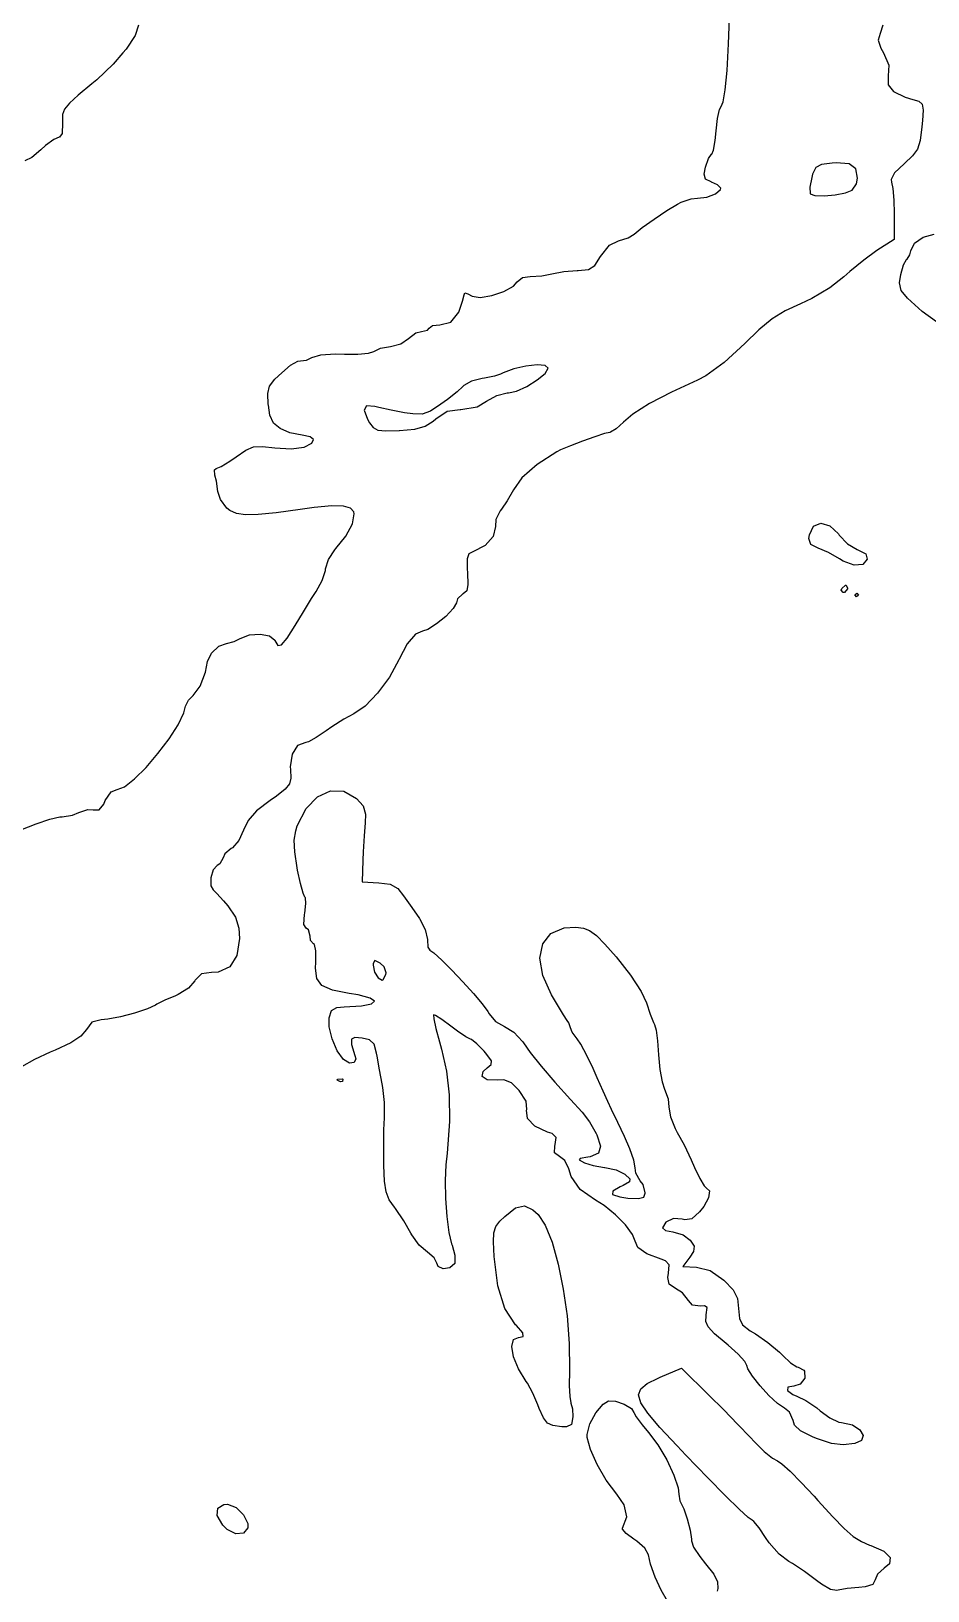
# Model space of a CAD drawing. Extents: x 1.01 to 6.21, y -5.65 to -1.16.
# Drawn here: x 1.09471 to 1.1184, y -5.11451 to -5.07331 of the extents above; entities that cross this region are included whole.
import ezdxf

# ---------------------------------------------------------------- set-up
doc = ezdxf.new("R2010")
doc.units = 0
doc.header["$MEASUREMENT"] = 0
doc.layers.add('BLACK', color=7, linetype='CONTINUOUS')

msp = doc.modelspace()

# ---------------------------------------------------------------- linework, layer by layer
at = {"layer": 'BLACK', "linetype": 'CONTINUOUS'}
for p, q in [((1.113134, -5.073644), (1.11317, -5.072743)), ((1.097453, -5.07343), (1.097222, -5.073785)), ((1.097543, -5.073152), (1.097453, -5.07343)), ((1.117142, -5.073378), (1.117086, -5.073554)), ((1.117209, -5.073157), (1.117142, -5.073378)), ((1.097133, -5.073887), (1.096877, -5.074184)), ((1.097222, -5.073785), (1.097133, -5.073887)), ((1.113093, -5.074348), (1.113134, -5.073644)), ((1.117086, -5.073554), (1.117153, -5.073761)), ((1.117153, -5.073761), (1.117226, -5.073885)), ((1.117226, -5.073885), (1.117366, -5.074213)), ((1.096877, -5.074184), (1.096444, -5.074595)), ((1.117366, -5.074213), (1.117352, -5.074488)), ((1.096311, -5.074707), (1.095951, -5.075007)), ((1.096444, -5.074595), (1.096311, -5.074707)), ((1.113047, -5.074858), (1.113093, -5.074348)), ((1.117352, -5.074488), (1.117348, -5.074727)), ((1.117348, -5.074727), (1.11749, -5.074909)), ((1.095951, -5.075007), (1.09572, -5.075218)), ((1.112996, -5.075176), (1.113047, -5.074858)), ((1.11749, -5.074909), (1.1178, -5.075055)), ((1.1178, -5.075055), (1.118006, -5.075116)), ((1.118006, -5.075116), (1.118165, -5.075165)), ((1.095539, -5.075517), (1.095533, -5.075679)), ((1.095592, -5.075376), (1.095539, -5.075517)), ((1.09572, -5.075218), (1.095592, -5.075376)), ((1.112839, -5.075621), (1.112892, -5.075385)), ((1.112892, -5.075385), (1.11294, -5.075303)), ((1.11294, -5.075303), (1.112996, -5.075176)), ((1.118165, -5.075165), (1.118248, -5.075241)), ((1.118248, -5.075241), (1.118273, -5.075395)), ((1.118273, -5.075395), (1.118254, -5.075676)), ((1.095538, -5.075743), (1.095531, -5.076019)), ((1.095533, -5.075679), (1.095538, -5.075743)), ((1.112783, -5.076204), (1.112805, -5.075945)), ((1.112805, -5.075945), (1.112839, -5.075621)), ((1.118238, -5.075836), (1.118194, -5.076197)), ((1.118254, -5.075676), (1.118238, -5.075836)), ((1.095091, -5.076334), (1.094962, -5.076448)), ((1.095307, -5.076174), (1.095091, -5.076334)), ((1.095446, -5.076114), (1.095307, -5.076174)), ((1.095454, -5.076114), (1.095446, -5.076114)), ((1.095531, -5.076019), (1.095454, -5.076114)), ((1.11274, -5.076452), (1.112783, -5.076204)), ((1.118194, -5.076197), (1.118125, -5.076431)), ((1.094727, -5.07665), (1.094541, -5.076736)), ((1.094962, -5.076448), (1.094727, -5.07665)), ((1.112523, -5.076908), (1.112602, -5.07668)), ((1.112602, -5.07668), (1.112684, -5.076561)), ((1.112684, -5.076561), (1.112689, -5.076559)), ((1.112689, -5.076559), (1.11274, -5.076452)), ((1.115869, -5.076797), (1.115586, -5.076835)), ((1.115981, -5.076789), (1.115869, -5.076797)), ((1.116318, -5.076819), (1.115981, -5.076789)), ((1.117998, -5.07661), (1.117779, -5.076807)), ((1.118125, -5.076431), (1.117998, -5.07661)), ((1.112488, -5.077091), (1.112523, -5.076908)), ((1.112525, -5.077226), (1.112488, -5.077091)), ((1.115331, -5.077179), (1.115284, -5.077432)), ((1.115356, -5.07709), (1.115331, -5.077179)), ((1.115438, -5.076917), (1.115356, -5.07709)), ((1.115586, -5.076835), (1.115438, -5.076917)), ((1.1165, -5.07695), (1.116318, -5.076819)), ((1.116545, -5.077195), (1.1165, -5.07695)), ((1.116513, -5.077346), (1.116545, -5.077195)), ((1.117516, -5.077058), (1.117429, -5.077234)), ((1.117771, -5.076814), (1.117516, -5.077058)), ((1.117779, -5.076807), (1.117771, -5.076814)), ((1.112671, -5.077295), (1.112525, -5.077226)), ((1.112562, -5.077695), (1.11279, -5.077606)), ((1.112687, -5.077303), (1.112671, -5.077295)), ((1.112846, -5.077373), (1.112687, -5.077303)), ((1.11279, -5.077606), (1.112919, -5.077492)), ((1.112926, -5.077463), (1.112846, -5.077373)), ((1.112919, -5.077492), (1.112926, -5.077463)), ((1.115284, -5.077432), (1.115287, -5.077601)), ((1.115287, -5.077601), (1.115291, -5.077612)), ((1.115291, -5.077612), (1.115413, -5.077657)), ((1.115953, -5.077639), (1.116225, -5.077587)), ((1.116225, -5.077587), (1.116403, -5.077516)), ((1.116403, -5.077516), (1.116513, -5.077346)), ((1.117429, -5.077234), (1.117441, -5.077297)), ((1.117441, -5.077297), (1.117478, -5.077469)), ((1.117478, -5.077469), (1.117504, -5.077773)), ((1.111501, -5.078053), (1.111785, -5.077878)), ((1.111785, -5.077878), (1.111879, -5.077827)), ((1.111879, -5.077827), (1.112143, -5.077741)), ((1.112143, -5.077741), (1.112317, -5.077724)), ((1.112317, -5.077724), (1.112562, -5.077695)), ((1.115413, -5.077657), (1.115658, -5.077664)), ((1.115658, -5.077664), (1.115953, -5.077639)), ((1.117504, -5.077773), (1.117513, -5.078132)), ((1.110854, -5.078502), (1.111167, -5.078278)), ((1.111167, -5.078278), (1.111501, -5.078053)), ((1.117513, -5.078132), (1.117511, -5.078818)), ((1.109989, -5.078963), (1.110224, -5.078851)), ((1.110224, -5.078851), (1.110479, -5.078769)), ((1.110479, -5.078769), (1.110636, -5.078676)), ((1.110636, -5.078676), (1.110854, -5.078502)), ((1.117511, -5.078818), (1.117054, -5.079109)), ((1.118046, -5.078909), (1.118276, -5.07875)), ((1.118276, -5.07875), (1.118565, -5.078675)), ((1.109601, -5.079505), (1.109752, -5.079269)), ((1.109752, -5.079269), (1.109989, -5.078963)), ((1.117054, -5.079109), (1.116704, -5.079359)), ((1.117851, -5.079333), (1.117927, -5.079222)), ((1.117927, -5.079222), (1.117947, -5.079115)), ((1.117947, -5.079115), (1.118046, -5.078909)), ((1.108468, -5.079722), (1.108779, -5.079663)), ((1.108779, -5.079663), (1.109131, -5.079634)), ((1.109131, -5.079634), (1.109163, -5.079634)), ((1.109163, -5.079634), (1.109433, -5.07961)), ((1.109433, -5.07961), (1.109601, -5.079505)), ((1.116335, -5.079662), (1.116178, -5.079805)), ((1.116704, -5.079359), (1.116335, -5.079662)), ((1.117685, -5.079737), (1.117756, -5.079489)), ((1.117756, -5.079489), (1.117834, -5.079344)), ((1.117834, -5.079344), (1.117851, -5.079333)), ((1.107193, -5.080191), (1.107448, -5.080048)), ((1.107448, -5.080048), (1.107552, -5.079931)), ((1.107552, -5.079931), (1.107693, -5.079823)), ((1.107693, -5.079823), (1.107893, -5.079796)), ((1.107893, -5.079796), (1.108198, -5.079777)), ((1.108198, -5.079777), (1.108468, -5.079722)), ((1.115811, -5.080093), (1.115336, -5.08037)), ((1.116178, -5.079805), (1.115811, -5.080093)), ((1.117652, -5.079957), (1.117685, -5.079737)), ((1.117694, -5.080163), (1.117652, -5.079957)), ((1.106006, -5.080739), (1.106109, -5.080449)), ((1.106109, -5.080449), (1.106151, -5.080277)), ((1.106151, -5.080277), (1.106165, -5.080227)), ((1.106165, -5.080227), (1.106244, -5.080249)), ((1.106244, -5.080249), (1.106361, -5.080312)), ((1.106361, -5.080312), (1.106573, -5.080347)), ((1.106573, -5.080347), (1.106876, -5.080298)), ((1.106876, -5.080298), (1.107193, -5.080191)), ((1.115336, -5.08037), (1.115031, -5.080512)), ((1.117862, -5.080366), (1.117694, -5.080163)), ((1.118246, -5.080718), (1.117862, -5.080366)), ((1.105794, -5.080996), (1.106006, -5.080739)), ((1.114285, -5.080912), (1.113937, -5.0812)), ((1.114629, -5.080698), (1.114285, -5.080912)), ((1.115031, -5.080512), (1.114629, -5.080698)), ((1.118626, -5.080988), (1.118246, -5.080718)), ((1.104678, -5.08143), (1.104871, -5.081283)), ((1.104871, -5.081283), (1.105023, -5.081248)), ((1.105023, -5.081248), (1.105184, -5.081213)), ((1.105184, -5.081213), (1.105222, -5.081158)), ((1.105222, -5.081158), (1.105313, -5.081091)), ((1.105313, -5.081091), (1.10551, -5.081073)), ((1.10551, -5.081073), (1.105794, -5.080996)), ((1.113937, -5.0812), (1.113564, -5.081561)), ((1.10376, -5.08177), (1.103938, -5.081689)), ((1.103938, -5.081689), (1.104201, -5.081643)), ((1.104201, -5.081643), (1.104203, -5.081643)), ((1.104203, -5.081643), (1.104479, -5.081571)), ((1.104479, -5.081571), (1.104678, -5.08143)), ((1.113564, -5.081561), (1.113015, -5.082068)), ((1.101327, -5.082334), (1.101564, -5.082139)), ((1.101564, -5.082139), (1.101753, -5.082028)), ((1.101753, -5.082028), (1.101824, -5.082018)), ((1.101824, -5.082018), (1.101981, -5.082005)), ((1.101981, -5.082005), (1.102126, -5.081936)), ((1.102126, -5.081936), (1.102359, -5.081863)), ((1.102359, -5.081863), (1.102738, -5.081836)), ((1.102738, -5.081836), (1.102983, -5.081842)), ((1.102983, -5.081842), (1.103339, -5.081844)), ((1.103339, -5.081844), (1.103621, -5.081817)), ((1.103621, -5.081817), (1.10376, -5.08177)), ((1.108076, -5.082127), (1.107781, -5.082159)), ((1.108291, -5.082144), (1.108076, -5.082127)), ((1.108371, -5.082217), (1.108291, -5.082144)), ((1.113015, -5.082068), (1.112531, -5.082417)), ((1.101007, -5.082689), (1.101146, -5.082507)), ((1.101146, -5.082507), (1.101327, -5.082334)), ((1.106343, -5.082559), (1.106136, -5.082674)), ((1.106626, -5.082486), (1.106343, -5.082559)), ((1.106684, -5.082477), (1.106626, -5.082486)), ((1.106949, -5.082427), (1.106684, -5.082477)), ((1.10711, -5.082375), (1.106949, -5.082427)), ((1.107176, -5.08234), (1.10711, -5.082375)), ((1.107463, -5.082232), (1.107176, -5.08234)), ((1.107781, -5.082159), (1.107463, -5.082232)), ((1.107806, -5.082697), (1.108079, -5.082527)), ((1.108079, -5.082527), (1.108288, -5.082353)), ((1.108288, -5.082353), (1.108371, -5.082217)), ((1.112312, -5.08253), (1.111624, -5.082847)), ((1.112531, -5.082417), (1.112312, -5.08253)), ((1.100962, -5.082884), (1.101007, -5.082689)), ((1.100974, -5.083173), (1.100962, -5.082884)), ((1.105961, -5.082842), (1.105708, -5.083043)), ((1.106116, -5.082695), (1.105961, -5.082842)), ((1.106136, -5.082674), (1.106116, -5.082695)), ((1.106741, -5.08309), (1.107016, -5.082938)), ((1.107016, -5.082938), (1.107286, -5.08287)), ((1.107286, -5.08287), (1.10732, -5.08287)), ((1.10732, -5.08287), (1.107532, -5.082824)), ((1.107532, -5.082824), (1.107806, -5.082697)), ((1.111624, -5.082847), (1.111047, -5.083152)), ((1.100977, -5.083193), (1.100974, -5.083173)), ((1.101014, -5.083456), (1.100977, -5.083193)), ((1.103572, -5.08321), (1.103506, -5.083326)), ((1.103506, -5.083326), (1.103591, -5.083563)), ((1.103787, -5.083224), (1.103572, -5.08321)), ((1.103897, -5.083253), (1.103787, -5.083224)), ((1.104216, -5.083323), (1.103897, -5.083253)), ((1.104573, -5.083391), (1.104216, -5.083323)), ((1.104793, -5.083425), (1.104573, -5.083391)), ((1.105257, -5.083348), (1.10504, -5.083427)), ((1.105536, -5.083167), (1.105257, -5.083348)), ((1.105396, -5.083556), (1.105702, -5.083354)), ((1.105708, -5.083043), (1.105536, -5.083167)), ((1.105702, -5.083354), (1.106041, -5.083304)), ((1.106041, -5.083304), (1.106064, -5.083305)), ((1.106064, -5.083305), (1.106496, -5.083233)), ((1.106496, -5.083233), (1.106741, -5.08309)), ((1.111047, -5.083152), (1.110609, -5.083429)), ((1.101108, -5.083666), (1.101014, -5.083456)), ((1.101287, -5.08381), (1.101108, -5.083666)), ((1.103591, -5.083563), (1.103646, -5.083659)), ((1.103646, -5.083659), (1.103742, -5.083784)), ((1.103742, -5.083784), (1.103868, -5.083849)), ((1.10504, -5.083427), (1.104793, -5.083425)), ((1.104842, -5.083822), (1.105114, -5.083747)), ((1.105114, -5.083747), (1.105332, -5.083611)), ((1.105332, -5.083611), (1.105396, -5.083556)), ((1.110354, -5.083643), (1.110161, -5.08382)), ((1.110609, -5.083429), (1.110354, -5.083643)), ((1.101547, -5.083921), (1.101287, -5.08381)), ((1.101865, -5.083986), (1.101547, -5.083921)), ((1.101872, -5.083986), (1.101865, -5.083986)), ((1.102081, -5.084026), (1.101872, -5.083986)), ((1.10192, -5.084298), (1.102122, -5.084192)), ((1.102164, -5.084098), (1.102081, -5.084026)), ((1.102122, -5.084192), (1.102164, -5.084098)), ((1.103868, -5.083849), (1.104079, -5.08387)), ((1.104079, -5.08387), (1.104432, -5.083859)), ((1.104432, -5.083859), (1.104444, -5.083858)), ((1.104444, -5.083858), (1.104842, -5.083822)), ((1.109279, -5.084142), (1.108957, -5.084265)), ((1.1096, -5.084027), (1.109279, -5.084142)), ((1.109859, -5.083943), (1.1096, -5.084027)), ((1.109994, -5.083911), (1.109859, -5.083943)), ((1.110013, -5.083909), (1.109994, -5.083911)), ((1.110161, -5.08382), (1.110013, -5.083909)), ((1.099959, -5.084674), (1.100126, -5.084555)), ((1.100126, -5.084555), (1.10038, -5.084378)), ((1.10038, -5.084378), (1.100584, -5.084293)), ((1.100584, -5.084293), (1.100823, -5.08428)), ((1.100823, -5.08428), (1.101143, -5.084315)), ((1.101143, -5.084315), (1.101581, -5.084342)), ((1.101581, -5.084342), (1.10192, -5.084298)), ((1.108597, -5.084422), (1.108075, -5.084756)), ((1.108697, -5.084374), (1.108597, -5.084422)), ((1.108957, -5.084265), (1.108697, -5.084374)), ((1.099553, -5.084897), (1.0996, -5.084869)), ((1.099562, -5.085042), (1.099553, -5.084897)), ((1.0996, -5.084869), (1.099732, -5.084816)), ((1.099732, -5.084816), (1.099959, -5.084674)), ((1.108075, -5.084756), (1.107673, -5.085115)), ((1.099604, -5.085199), (1.099562, -5.085042)), ((1.099644, -5.085471), (1.099604, -5.085199)), ((1.107448, -5.08543), (1.107289, -5.085715)), ((1.107673, -5.085115), (1.107448, -5.08543)), ((1.099712, -5.085686), (1.099644, -5.085471)), ((1.099881, -5.085917), (1.099712, -5.085686)), ((1.102653, -5.085854), (1.102189, -5.085898)), ((1.102963, -5.085858), (1.102653, -5.085854)), ((1.103147, -5.08591), (1.102963, -5.085858)), ((1.107289, -5.085715), (1.107132, -5.085943)), ((1.09996, -5.085978), (1.099881, -5.085917)), ((1.100131, -5.086053), (1.09996, -5.085978)), ((1.10037, -5.086087), (1.100131, -5.086053)), ((1.10071, -5.08608), (1.10037, -5.086087)), ((1.101181, -5.086034), (1.10071, -5.08608)), ((1.101817, -5.085949), (1.101181, -5.086034)), ((1.102189, -5.085898), (1.101817, -5.085949)), ((1.10323, -5.086012), (1.103147, -5.08591)), ((1.103195, -5.086323), (1.10324, -5.08606)), ((1.10324, -5.08606), (1.10323, -5.086012)), ((1.106983, -5.086214), (1.106973, -5.086399)), ((1.107096, -5.085984), (1.106983, -5.086214)), ((1.107132, -5.085943), (1.107096, -5.085984)), ((1.102761, -5.086981), (1.103026, -5.086648)), ((1.103026, -5.086648), (1.103195, -5.086323)), ((1.106917, -5.086665), (1.106704, -5.086902)), ((1.106973, -5.086399), (1.106917, -5.086665)), ((1.115257, -5.086711), (1.115269, -5.086613)), ((1.115269, -5.086613), (1.115379, -5.086387)), ((1.115379, -5.086387), (1.115576, -5.086308)), ((1.115576, -5.086308), (1.115811, -5.086377)), ((1.115811, -5.086377), (1.116038, -5.086591)), ((1.116038, -5.086591), (1.116059, -5.086622)), ((1.116059, -5.086622), (1.116276, -5.086855)), ((1.102563, -5.087269), (1.102734, -5.08701)), ((1.102734, -5.08701), (1.102761, -5.086981)), ((1.106381, -5.087062), (1.10627, -5.087123)), ((1.106704, -5.086902), (1.106381, -5.087062)), ((1.115304, -5.086872), (1.115257, -5.086711)), ((1.115501, -5.086967), (1.115304, -5.086872)), ((1.115779, -5.087085), (1.115501, -5.086967)), ((1.116068, -5.087252), (1.115779, -5.087085)), ((1.116276, -5.086855), (1.116528, -5.087006)), ((1.116528, -5.087006), (1.116552, -5.087013)), ((1.116552, -5.087013), (1.116765, -5.087119)), ((1.102486, -5.087514), (1.102563, -5.087269)), ((1.10627, -5.087123), (1.106224, -5.087254)), ((1.106224, -5.087254), (1.106227, -5.087512)), ((1.106227, -5.087512), (1.106235, -5.08762)), ((1.11616, -5.08731), (1.116068, -5.087252)), ((1.11645, -5.087421), (1.11616, -5.08731)), ((1.116678, -5.087403), (1.11645, -5.087421)), ((1.116799, -5.087256), (1.116678, -5.087403)), ((1.116765, -5.087119), (1.116799, -5.087256)), ((1.10224, -5.088111), (1.102394, -5.087827)), ((1.102394, -5.087827), (1.102481, -5.087558)), ((1.102481, -5.087558), (1.102486, -5.087514)), ((1.106235, -5.08762), (1.106249, -5.087931)), ((1.1019, -5.088648), (1.102114, -5.088302)), ((1.102114, -5.088302), (1.10224, -5.088111)), ((1.105972, -5.088307), (1.105944, -5.088409)), ((1.106116, -5.088174), (1.105972, -5.088307)), ((1.106123, -5.088172), (1.106116, -5.088174)), ((1.106216, -5.088098), (1.106123, -5.088172)), ((1.106249, -5.087931), (1.106216, -5.088098)), ((1.11611, -5.088076), (1.116127, -5.088038)), ((1.116166, -5.08814), (1.11611, -5.088076)), ((1.116127, -5.088038), (1.116222, -5.087947)), ((1.116195, -5.088138), (1.116166, -5.08814)), ((1.116277, -5.088046), (1.116195, -5.088138)), ((1.116222, -5.087947), (1.116238, -5.087944)), ((1.116238, -5.087944), (1.116277, -5.088023)), ((1.116277, -5.088023), (1.116277, -5.088046)), ((1.116469, -5.088206), (1.116521, -5.088159)), ((1.116516, -5.088259), (1.116469, -5.088206)), ((1.116569, -5.088211), (1.116516, -5.088259)), ((1.116521, -5.088159), (1.116569, -5.088211)), ((1.101686, -5.089009), (1.1019, -5.088648)), ((1.105861, -5.088566), (1.105667, -5.08877)), ((1.105944, -5.088409), (1.105861, -5.088566)), ((1.101476, -5.089348), (1.101686, -5.089009)), ((1.105046, -5.08916), (1.104859, -5.089244)), ((1.105188, -5.089117), (1.105046, -5.08916)), ((1.105422, -5.088971), (1.105188, -5.089117)), ((1.105667, -5.08877), (1.105422, -5.088971)), ((1.09947, -5.089743), (1.099665, -5.089558)), ((1.099665, -5.089558), (1.09987, -5.089486)), ((1.09987, -5.089486), (1.100075, -5.089436)), ((1.100075, -5.089436), (1.100231, -5.089355)), ((1.100231, -5.089355), (1.100473, -5.089259)), ((1.100473, -5.089259), (1.100758, -5.089238)), ((1.100758, -5.089238), (1.101007, -5.089285)), ((1.101007, -5.089285), (1.101146, -5.089398)), ((1.101146, -5.089398), (1.101149, -5.089406)), ((1.101149, -5.089406), (1.101223, -5.089537)), ((1.101223, -5.089537), (1.101326, -5.089522)), ((1.101326, -5.089522), (1.101476, -5.089348)), ((1.104647, -5.0895), (1.10443, -5.089903)), ((1.104859, -5.089244), (1.104647, -5.0895)), ((1.099317, -5.090247), (1.099371, -5.089964)), ((1.099371, -5.089964), (1.09947, -5.089743)), ((1.104422, -5.08992), (1.104172, -5.090376)), ((1.10443, -5.089903), (1.104422, -5.08992)), ((1.099176, -5.090614), (1.099317, -5.090247)), ((1.104172, -5.090376), (1.10386, -5.090802)), ((1.098991, -5.090857), (1.099176, -5.090614)), ((1.10386, -5.090802), (1.10353, -5.091143)), ((1.098746, -5.09132), (1.098789, -5.091147)), ((1.098789, -5.091147), (1.098869, -5.090982)), ((1.098869, -5.090982), (1.098991, -5.090857)), ((1.10353, -5.091143), (1.103237, -5.091343)), ((1.098591, -5.091639), (1.098746, -5.09132)), ((1.102971, -5.091486), (1.102648, -5.091692)), ((1.103237, -5.091343), (1.102971, -5.091486)), ((1.098059, -5.092396), (1.098351, -5.09201)), ((1.098351, -5.09201), (1.098591, -5.091639)), ((1.102241, -5.091971), (1.102038, -5.092082)), ((1.102502, -5.091795), (1.102241, -5.091971)), ((1.102648, -5.091692), (1.102502, -5.091795)), ((1.097744, -5.09276), (1.098059, -5.092396)), ((1.1016, -5.092407), (1.101554, -5.092744)), ((1.101745, -5.092179), (1.1016, -5.092407)), ((1.101967, -5.092102), (1.101745, -5.092179)), ((1.102038, -5.092082), (1.101967, -5.092102)), ((1.097439, -5.093064), (1.097744, -5.09276)), ((1.101554, -5.092744), (1.101559, -5.092819)), ((1.101559, -5.092819), (1.101571, -5.093041)), ((1.096978, -5.093343), (1.097173, -5.093271)), ((1.097173, -5.093271), (1.097439, -5.093064)), ((1.101537, -5.093198), (1.101421, -5.093339)), ((1.101571, -5.093041), (1.101537, -5.093198)), ((1.096629, -5.093728), (1.096668, -5.093639)), ((1.096668, -5.093639), (1.096821, -5.093405)), ((1.096821, -5.093405), (1.096978, -5.093343)), ((1.101022, -5.093634), (1.100665, -5.09391)), ((1.10119, -5.093517), (1.101022, -5.093634)), ((1.101421, -5.093339), (1.10119, -5.093517)), ((1.10197, -5.093846), (1.102272, -5.093534)), ((1.102272, -5.093534), (1.102615, -5.093378)), ((1.102615, -5.093378), (1.102972, -5.093392)), ((1.102972, -5.093392), (1.103301, -5.093578)), ((1.103301, -5.093578), (1.10348, -5.093776)), ((1.095203, -5.094132), (1.095465, -5.09407)), ((1.095465, -5.09407), (1.095529, -5.094065)), ((1.095529, -5.094065), (1.095804, -5.094023)), ((1.095804, -5.094023), (1.09597, -5.093949)), ((1.09597, -5.093949), (1.096203, -5.093871)), ((1.096203, -5.093871), (1.09635, -5.093883)), ((1.09635, -5.093883), (1.096508, -5.093881)), ((1.096508, -5.093881), (1.096629, -5.093728)), ((1.100665, -5.09391), (1.100445, -5.094159)), ((1.101739, -5.094302), (1.10197, -5.093846)), ((1.10348, -5.093776), (1.103542, -5.093999)), ((1.103542, -5.093999), (1.103534, -5.094225)), ((1.094438, -5.094412), (1.094842, -5.094252)), ((1.094842, -5.094252), (1.095203, -5.094132)), ((1.100321, -5.094421), (1.100192, -5.094693)), ((1.100445, -5.094159), (1.100321, -5.094421)), ((1.101657, -5.094684), (1.101697, -5.094433)), ((1.101697, -5.094433), (1.101739, -5.094302)), ((1.103534, -5.094225), (1.103508, -5.09457)), ((1.099992, -5.094905), (1.099827, -5.095041)), ((1.100031, -5.094881), (1.099992, -5.094905)), ((1.100192, -5.094693), (1.100031, -5.094881)), ((1.101671, -5.094989), (1.101657, -5.094684)), ((1.103508, -5.09457), (1.103484, -5.09499)), ((1.099693, -5.095308), (1.099622, -5.095348)), ((1.099783, -5.095149), (1.099693, -5.095308)), ((1.099827, -5.095041), (1.099783, -5.095149)), ((1.101738, -5.095417), (1.101671, -5.094989)), ((1.103475, -5.095211), (1.103454, -5.095785)), ((1.103484, -5.09499), (1.103475, -5.095211)), ((1.099457, -5.095676), (1.099453, -5.095886)), ((1.099518, -5.095465), (1.099457, -5.095676)), ((1.099622, -5.095348), (1.099518, -5.095465)), ((1.101749, -5.095477), (1.101738, -5.095417)), ((1.101823, -5.095825), (1.101749, -5.095477)), ((1.099453, -5.095886), (1.099513, -5.095997)), ((1.099513, -5.095997), (1.099615, -5.096091)), ((1.099615, -5.096091), (1.099792, -5.096288)), ((1.101892, -5.096079), (1.101823, -5.095825)), ((1.101941, -5.096187), (1.101892, -5.096079)), ((1.103454, -5.095785), (1.103892, -5.095808)), ((1.103892, -5.095808), (1.104197, -5.095848)), ((1.104197, -5.095848), (1.104394, -5.095959)), ((1.104394, -5.095959), (1.10455, -5.096153)), ((1.10455, -5.096153), (1.104762, -5.096458)), ((1.099792, -5.096288), (1.099901, -5.096416)), ((1.099901, -5.096416), (1.100109, -5.096714)), ((1.101936, -5.096612), (1.101967, -5.096358)), ((1.101954, -5.096203), (1.101941, -5.096187)), ((1.101967, -5.096358), (1.101954, -5.096203)), ((1.104762, -5.096458), (1.104972, -5.096755)), ((1.100109, -5.096714), (1.100198, -5.097004)), ((1.101911, -5.096914), (1.101929, -5.096647)), ((1.101975, -5.09701), (1.101911, -5.096914)), ((1.101929, -5.096647), (1.101936, -5.096612)), ((1.104972, -5.096755), (1.10498, -5.096766)), ((1.10498, -5.096766), (1.105121, -5.097038)), ((1.108788, -5.097002), (1.109102, -5.096983)), ((1.109102, -5.096983), (1.109298, -5.097005)), ((1.100211, -5.097282), (1.100143, -5.097733)), ((1.100198, -5.097004), (1.100211, -5.097282)), ((1.102039, -5.097051), (1.101975, -5.09701)), ((1.102078, -5.097215), (1.102039, -5.097051)), ((1.10209, -5.097332), (1.102078, -5.097215)), ((1.102168, -5.09742), (1.10209, -5.097332)), ((1.105121, -5.097038), (1.105177, -5.097303)), ((1.105177, -5.097303), (1.105177, -5.097317)), ((1.105177, -5.097317), (1.105191, -5.097512)), ((1.108226, -5.097424), (1.108441, -5.097151)), ((1.108441, -5.097151), (1.108788, -5.097002)), ((1.109298, -5.097005), (1.109464, -5.097068)), ((1.109464, -5.097068), (1.109641, -5.0972)), ((1.109641, -5.0972), (1.109868, -5.097431)), ((1.100143, -5.097733), (1.099954, -5.098032)), ((1.102196, -5.097442), (1.102168, -5.09742)), ((1.102232, -5.097603), (1.102196, -5.097442)), ((1.102228, -5.097869), (1.102232, -5.097603)), ((1.105191, -5.097512), (1.105238, -5.097584)), ((1.105238, -5.097584), (1.10535, -5.097658)), ((1.10535, -5.097658), (1.105557, -5.097848)), ((1.108151, -5.097799), (1.108226, -5.097424)), ((1.108225, -5.098254), (1.108151, -5.097799)), ((1.109868, -5.097431), (1.110161, -5.097764)), ((1.110161, -5.097764), (1.110546, -5.098247)), ((1.099207, -5.098215), (1.099045, -5.098379)), ((1.099472, -5.09818), (1.099207, -5.098215)), ((1.099651, -5.098172), (1.099472, -5.09818)), ((1.099954, -5.098032), (1.099651, -5.098172)), ((1.102217, -5.098063), (1.102226, -5.097903)), ((1.102253, -5.098341), (1.102217, -5.098063)), ((1.102226, -5.097903), (1.102228, -5.097869)), ((1.103743, -5.097937), (1.10374, -5.097982)), ((1.10374, -5.097982), (1.103777, -5.098167)), ((1.103791, -5.097857), (1.103743, -5.097937)), ((1.103777, -5.098167), (1.103874, -5.098322)), ((1.103931, -5.097929), (1.103791, -5.097857)), ((1.104036, -5.098032), (1.103931, -5.097929)), ((1.104088, -5.098186), (1.104036, -5.098032)), ((1.104076, -5.098231), (1.104088, -5.098186)), ((1.105557, -5.097848), (1.105823, -5.098115)), ((1.105823, -5.098115), (1.106113, -5.098423)), ((1.098862, -5.098589), (1.098593, -5.098759)), ((1.099033, -5.0984), (1.098862, -5.098589)), ((1.099045, -5.098379), (1.099033, -5.0984)), ((1.102392, -5.098523), (1.102253, -5.098341)), ((1.102666, -5.098642), (1.102392, -5.098523)), ((1.103874, -5.098322), (1.103981, -5.098377)), ((1.103981, -5.098377), (1.104008, -5.098363)), ((1.104008, -5.098363), (1.104076, -5.098231)), ((1.106113, -5.098423), (1.106392, -5.098733)), ((1.108455, -5.098766), (1.108225, -5.098254)), ((1.110546, -5.098247), (1.110826, -5.09868)), ((1.097995, -5.099039), (1.097778, -5.09914)), ((1.098029, -5.099018), (1.097995, -5.099039)), ((1.098241, -5.098911), (1.098029, -5.099018)), ((1.098521, -5.098791), (1.098241, -5.098911)), ((1.098593, -5.098759), (1.098521, -5.098791)), ((1.103108, -5.098729), (1.102666, -5.098642)), ((1.103352, -5.098771), (1.103108, -5.098729)), ((1.103664, -5.098854), (1.103352, -5.098771)), ((1.103436, -5.09906), (1.103703, -5.099006)), ((1.10378, -5.098935), (1.103664, -5.098854)), ((1.103703, -5.099006), (1.10378, -5.098935)), ((1.106392, -5.098733), (1.106625, -5.099008)), ((1.106625, -5.099008), (1.106776, -5.09921)), ((1.108613, -5.099034), (1.108455, -5.098766)), ((1.108773, -5.099295), (1.108613, -5.099034)), ((1.110826, -5.09868), (1.110963, -5.098983)), ((1.110963, -5.098983), (1.111064, -5.099277)), ((1.096554, -5.099426), (1.096313, -5.099494)), ((1.096731, -5.099413), (1.096554, -5.099426)), ((1.097066, -5.099349), (1.096731, -5.099413)), ((1.097442, -5.099251), (1.097066, -5.099349)), ((1.097778, -5.09914), (1.097442, -5.099251)), ((1.102583, -5.099374), (1.102645, -5.099184)), ((1.102584, -5.099611), (1.102583, -5.099374)), ((1.102645, -5.099184), (1.102788, -5.099104)), ((1.102788, -5.099104), (1.102981, -5.099088)), ((1.102981, -5.099088), (1.103436, -5.09906)), ((1.105389, -5.09931), (1.105338, -5.099297)), ((1.105338, -5.099297), (1.105347, -5.099404)), ((1.105347, -5.099404), (1.105403, -5.099657)), ((1.10556, -5.099416), (1.105389, -5.09931)), ((1.1058, -5.099596), (1.10556, -5.099416)), ((1.106776, -5.09921), (1.106809, -5.099268)), ((1.106809, -5.099268), (1.106978, -5.099473)), ((1.10887, -5.099445), (1.108773, -5.099295)), ((1.108911, -5.099507), (1.10887, -5.099445)), ((1.111064, -5.099277), (1.111152, -5.099495)), ((1.096024, -5.099859), (1.095759, -5.100035)), ((1.096167, -5.099684), (1.096024, -5.099859)), ((1.096313, -5.099494), (1.096167, -5.099684)), ((1.102661, -5.099934), (1.102584, -5.099611)), ((1.105403, -5.099657), (1.105496, -5.100011)), ((1.105971, -5.099729), (1.1058, -5.099596)), ((1.106191, -5.09988), (1.105971, -5.099729)), ((1.106978, -5.099473), (1.10721, -5.099604)), ((1.10721, -5.099604), (1.107464, -5.099756)), ((1.107464, -5.099756), (1.107693, -5.100005)), ((1.10896, -5.099643), (1.108911, -5.099507)), ((1.109005, -5.09975), (1.10896, -5.099643)), ((1.109134, -5.099932), (1.109005, -5.09975)), ((1.111152, -5.099495), (1.11118, -5.099549)), ((1.11118, -5.099549), (1.111221, -5.099698)), ((1.111221, -5.099698), (1.111259, -5.099985)), ((1.095339, -5.100233), (1.095211, -5.100286)), ((1.095759, -5.100035), (1.095339, -5.100233)), ((1.102795, -5.100243), (1.102661, -5.099934)), ((1.102958, -5.100477), (1.102795, -5.100243)), ((1.103262, -5.099891), (1.103173, -5.099936)), ((1.103173, -5.099936), (1.103176, -5.100084)), ((1.103176, -5.100084), (1.103257, -5.100374)), ((1.103453, -5.099909), (1.103262, -5.099891)), ((1.103646, -5.099953), (1.103453, -5.099909)), ((1.103775, -5.100067), (1.103646, -5.099953)), ((1.103836, -5.100312), (1.103775, -5.100067)), ((1.105496, -5.100011), (1.105549, -5.100201)), ((1.105549, -5.100201), (1.105684, -5.100786)), ((1.106313, -5.099941), (1.106191, -5.09988)), ((1.106341, -5.09995), (1.106313, -5.099941)), ((1.106485, -5.100062), (1.106341, -5.09995)), ((1.106675, -5.10026), (1.106485, -5.100062)), ((1.10675, -5.100348), (1.106675, -5.10026)), ((1.107693, -5.100005), (1.107713, -5.100037)), ((1.107713, -5.100037), (1.107894, -5.100291)), ((1.10923, -5.100072), (1.109134, -5.099932)), ((1.109392, -5.100368), (1.10923, -5.100072)), ((1.111259, -5.099985), (1.111285, -5.100349)), ((1.094793, -5.100476), (1.094451, -5.100669)), ((1.095211, -5.100286), (1.094793, -5.100476)), ((1.103123, -5.100575), (1.102958, -5.100477)), ((1.103239, -5.100558), (1.103123, -5.100575)), ((1.103284, -5.100458), (1.103239, -5.100558)), ((1.103257, -5.100374), (1.103284, -5.100458)), ((1.103849, -5.100391), (1.103836, -5.100312)), ((1.103911, -5.10075), (1.103849, -5.100391)), ((1.106868, -5.100512), (1.10675, -5.100348)), ((1.106755, -5.1007), (1.106866, -5.10061)), ((1.106866, -5.10061), (1.106868, -5.100512)), ((1.107894, -5.100291), (1.108182, -5.100651)), ((1.108182, -5.100651), (1.108546, -5.101079)), ((1.109553, -5.100711), (1.109392, -5.100368)), ((1.111285, -5.100349), (1.111285, -5.100356)), ((1.111285, -5.100356), (1.11132, -5.100739)), ((1.102797, -5.101022), (1.102814, -5.100992)), ((1.102877, -5.101062), (1.102797, -5.101022)), ((1.102814, -5.100992), (1.102933, -5.100987)), ((1.102931, -5.101058), (1.102877, -5.101062)), ((1.102947, -5.100999), (1.102931, -5.101058)), ((1.102933, -5.100987), (1.102947, -5.100999)), ((1.103983, -5.10112), (1.103911, -5.10075)), ((1.105684, -5.100786), (1.105753, -5.101408)), ((1.106624, -5.100929), (1.106649, -5.100793)), ((1.106755, -5.101017), (1.106624, -5.100929)), ((1.106649, -5.100793), (1.106755, -5.1007)), ((1.107018, -5.101026), (1.106755, -5.101017)), ((1.107199, -5.101017), (1.107018, -5.101026)), ((1.107396, -5.101089), (1.107199, -5.101017)), ((1.107606, -5.101294), (1.107396, -5.101089)), ((1.108546, -5.101079), (1.108955, -5.101537)), ((1.109661, -5.100961), (1.109553, -5.100711)), ((1.109819, -5.101317), (1.109661, -5.100961)), ((1.11132, -5.100739), (1.111377, -5.101065)), ((1.111377, -5.101065), (1.111443, -5.101258)), ((1.104, -5.101214), (1.103983, -5.10112)), ((1.104043, -5.101614), (1.104, -5.101214)), ((1.105753, -5.101408), (1.105758, -5.102113)), ((1.107791, -5.101574), (1.107606, -5.101294)), ((1.109941, -5.101583), (1.109819, -5.101317)), ((1.111443, -5.101258), (1.111535, -5.101517)), ((1.111535, -5.101517), (1.111554, -5.101735)), ((1.104043, -5.101975), (1.104043, -5.101614)), ((1.107804, -5.101795), (1.107791, -5.101574)), ((1.107798, -5.101813), (1.107804, -5.101795)), ((1.107824, -5.102036), (1.107798, -5.101813)), ((1.108955, -5.101537), (1.109263, -5.10187)), ((1.109263, -5.10187), (1.109456, -5.102122)), ((1.110042, -5.101794), (1.109941, -5.101583)), ((1.110206, -5.102137), (1.110042, -5.101794)), ((1.111554, -5.101735), (1.111597, -5.10199)), ((1.104022, -5.102759), (1.104027, -5.102334)), ((1.104027, -5.102334), (1.10404, -5.102014)), ((1.10404, -5.102014), (1.104043, -5.101975)), ((1.105758, -5.102113), (1.1057, -5.102947)), ((1.108018, -5.10224), (1.107824, -5.102036)), ((1.10835, -5.102392), (1.108018, -5.10224)), ((1.109456, -5.102122), (1.109637, -5.10243)), ((1.110382, -5.102507), (1.110206, -5.102137)), ((1.111597, -5.10199), (1.111721, -5.102299)), ((1.111721, -5.102299), (1.111778, -5.102401)), ((1.108476, -5.102435), (1.10835, -5.102392)), ((1.108581, -5.102537), (1.108476, -5.102435)), ((1.108543, -5.102764), (1.108554, -5.102724)), ((1.108554, -5.102724), (1.108581, -5.102537)), ((1.109637, -5.10243), (1.109656, -5.102469)), ((1.109656, -5.102469), (1.109755, -5.102768)), ((1.110524, -5.102834), (1.110382, -5.102507)), ((1.111778, -5.102401), (1.111957, -5.102729)), ((1.111957, -5.102729), (1.112148, -5.103126)), ((1.104026, -5.103208), (1.104022, -5.102759)), ((1.1057, -5.102947), (1.105667, -5.103261)), ((1.108537, -5.102945), (1.108543, -5.102764)), ((1.10867, -5.103036), (1.108537, -5.102945)), ((1.10881, -5.103145), (1.10867, -5.103036)), ((1.108914, -5.103366), (1.10881, -5.103145)), ((1.109216, -5.10309), (1.109191, -5.103129)), ((1.109191, -5.103129), (1.109324, -5.103203)), ((1.10942, -5.103057), (1.109216, -5.10309)), ((1.109482, -5.103047), (1.10942, -5.103057)), ((1.1097, -5.102952), (1.109482, -5.103047)), ((1.109755, -5.102768), (1.1097, -5.102952)), ((1.11063, -5.103139), (1.110524, -5.102834)), ((1.110667, -5.103336), (1.11063, -5.103139)), ((1.112148, -5.103126), (1.112237, -5.10333)), ((1.104027, -5.103275), (1.104026, -5.103208)), ((1.104046, -5.103689), (1.104027, -5.103275)), ((1.105667, -5.103261), (1.105645, -5.103669)), ((1.108976, -5.103571), (1.108914, -5.103366)), ((1.10921, -5.10391), (1.108976, -5.103571)), ((1.109324, -5.103203), (1.10956, -5.103278)), ((1.10956, -5.103278), (1.109859, -5.103327)), ((1.109859, -5.103327), (1.109868, -5.103328)), ((1.109868, -5.103328), (1.110164, -5.103391)), ((1.110164, -5.103391), (1.110396, -5.103507)), ((1.110396, -5.103507), (1.110402, -5.103512)), ((1.110402, -5.103512), (1.110526, -5.103631)), ((1.110686, -5.103476), (1.110667, -5.103336)), ((1.110801, -5.103681), (1.110686, -5.103476)), ((1.112237, -5.10333), (1.112371, -5.10362)), ((1.104089, -5.10397), (1.104046, -5.103689)), ((1.10417, -5.104179), (1.104089, -5.10397)), ((1.105645, -5.103669), (1.105654, -5.104146)), ((1.109618, -5.10419), (1.10921, -5.10391)), ((1.110073, -5.103958), (1.11007, -5.104044)), ((1.110267, -5.103843), (1.110073, -5.103958)), ((1.110348, -5.103805), (1.110267, -5.103843)), ((1.110515, -5.103712), (1.110348, -5.103805)), ((1.110526, -5.103631), (1.110515, -5.103712)), ((1.110874, -5.103776), (1.110801, -5.103681)), ((1.110935, -5.103997), (1.110874, -5.103776)), ((1.112371, -5.10362), (1.112489, -5.103817)), ((1.112489, -5.103817), (1.112551, -5.103873)), ((1.112551, -5.103873), (1.112632, -5.103949)), ((1.112632, -5.103949), (1.112604, -5.10413)), ((1.104304, -5.104374), (1.10417, -5.104179)), ((1.104331, -5.104409), (1.104304, -5.104374)), ((1.105654, -5.104146), (1.105688, -5.104627)), ((1.107225, -5.10462), (1.107509, -5.104397)), ((1.107509, -5.104397), (1.107739, -5.104341)), ((1.107739, -5.104341), (1.107967, -5.104449)), ((1.109849, -5.104335), (1.109618, -5.10419)), ((1.110145, -5.104578), (1.109849, -5.104335)), ((1.11007, -5.104044), (1.11026, -5.104107)), ((1.11026, -5.104107), (1.110477, -5.104136)), ((1.110477, -5.104136), (1.110758, -5.104152)), ((1.110758, -5.104152), (1.110894, -5.104114)), ((1.110894, -5.104114), (1.110934, -5.104006)), ((1.110934, -5.104006), (1.110935, -5.103997)), ((1.112479, -5.104362), (1.11237, -5.1045)), ((1.112604, -5.10413), (1.112479, -5.104362)), ((1.104555, -5.104737), (1.104331, -5.104409)), ((1.104741, -5.105065), (1.104555, -5.104737)), ((1.105688, -5.104627), (1.105743, -5.10505)), ((1.106983, -5.104888), (1.107095, -5.104746)), ((1.107095, -5.104746), (1.107225, -5.10462)), ((1.107967, -5.104449), (1.108101, -5.104569)), ((1.108101, -5.104569), (1.108293, -5.104855)), ((1.11041, -5.104848), (1.110145, -5.104578)), ((1.111477, -5.104771), (1.111387, -5.104925)), ((1.11168, -5.104679), (1.111477, -5.104771)), ((1.111908, -5.104692), (1.11168, -5.104679)), ((1.111976, -5.104712), (1.111908, -5.104692)), ((1.11216, -5.104682), (1.111976, -5.104712)), ((1.11237, -5.1045), (1.11216, -5.104682)), ((1.104765, -5.105112), (1.104741, -5.105065)), ((1.10496, -5.105383), (1.104765, -5.105112)), ((1.105743, -5.10505), (1.105814, -5.105348)), ((1.106921, -5.105296), (1.106931, -5.105051)), ((1.106931, -5.105051), (1.106983, -5.104888)), ((1.108293, -5.104855), (1.108473, -5.105304)), ((1.110599, -5.105097), (1.11041, -5.104848)), ((1.110667, -5.105279), (1.110599, -5.105097)), ((1.111387, -5.104925), (1.11147, -5.104993)), ((1.11147, -5.104993), (1.111666, -5.105028)), ((1.111666, -5.105028), (1.111939, -5.10511)), ((1.111939, -5.10511), (1.112119, -5.105249)), ((1.105177, -5.105569), (1.10496, -5.105383)), ((1.105356, -5.105711), (1.105177, -5.105569)), ((1.105814, -5.105348), (1.105828, -5.105385)), ((1.105828, -5.105385), (1.105906, -5.105646)), ((1.106939, -5.105681), (1.106921, -5.105296)), ((1.108473, -5.105304), (1.108634, -5.105879)), ((1.110735, -5.10544), (1.110667, -5.105279)), ((1.110973, -5.105611), (1.110735, -5.10544)), ((1.111351, -5.105752), (1.110973, -5.105611)), ((1.11221, -5.105545), (1.112108, -5.105699)), ((1.112119, -5.105249), (1.112226, -5.10541)), ((1.112226, -5.10541), (1.11221, -5.105545)), ((1.10543, -5.105858), (1.105356, -5.105711)), ((1.105459, -5.105946), (1.10543, -5.105858)), ((1.105598, -5.106008), (1.105459, -5.105946)), ((1.105773, -5.105981), (1.105598, -5.106008)), ((1.105899, -5.105864), (1.105773, -5.105981)), ((1.105904, -5.105851), (1.105899, -5.105864)), ((1.105906, -5.105646), (1.105904, -5.105851)), ((1.107034, -5.106452), (1.106939, -5.105681)), ((1.106939, -5.105681), (1.106939, -5.105681)), ((1.108634, -5.105879), (1.108767, -5.10654)), ((1.111469, -5.105792), (1.111351, -5.105752)), ((1.111564, -5.1059), (1.111469, -5.105792)), ((1.111547, -5.106119), (1.111564, -5.1059)), ((1.112108, -5.105699), (1.11193, -5.105943)), ((1.11193, -5.105943), (1.112287, -5.105962)), ((1.112287, -5.105962), (1.112645, -5.106053)), ((1.107224, -5.107054), (1.107034, -5.106452)), ((1.111528, -5.106235), (1.111547, -5.106119)), ((1.111563, -5.106412), (1.111528, -5.106235)), ((1.111736, -5.106527), (1.111563, -5.106412)), ((1.112645, -5.106053), (1.113009, -5.106305)), ((1.113009, -5.106305), (1.113017, -5.106313)), ((1.113017, -5.106313), (1.113256, -5.106559)), ((1.108767, -5.10654), (1.108866, -5.107251)), ((1.111918, -5.106644), (1.111736, -5.106527)), ((1.11208, -5.106838), (1.111918, -5.106644)), ((1.112179, -5.106966), (1.11208, -5.106838)), ((1.113256, -5.106559), (1.113368, -5.106788)), ((1.113368, -5.106788), (1.113398, -5.107058)), ((1.107509, -5.107483), (1.107224, -5.107054)), ((1.108866, -5.107251), (1.108923, -5.107975)), ((1.112393, -5.106994), (1.112179, -5.106966)), ((1.1125, -5.106979), (1.112393, -5.106994)), ((1.112573, -5.10703), (1.1125, -5.106979)), ((1.112531, -5.107396), (1.112539, -5.107247)), ((1.112539, -5.107247), (1.112545, -5.10722)), ((1.112545, -5.10722), (1.112573, -5.10703)), ((1.113398, -5.107058), (1.11342, -5.107316)), ((1.107528, -5.107503), (1.107509, -5.107483)), ((1.107695, -5.1077), (1.107528, -5.107503)), ((1.107711, -5.107797), (1.107695, -5.1077)), ((1.112597, -5.10754), (1.112531, -5.107396)), ((1.112766, -5.107719), (1.112597, -5.10754)), ((1.11342, -5.107316), (1.113506, -5.107487)), ((1.113506, -5.107487), (1.113702, -5.107641)), ((1.113702, -5.107641), (1.113844, -5.107727)), ((1.107408, -5.108054), (1.107455, -5.107871)), ((1.107452, -5.108328), (1.107408, -5.108054)), ((1.107455, -5.107871), (1.10758, -5.107818)), ((1.10758, -5.107818), (1.107711, -5.107797)), ((1.108923, -5.107975), (1.10893, -5.108674)), ((1.113067, -5.107977), (1.112766, -5.107719)), ((1.113124, -5.108024), (1.113067, -5.107977)), ((1.113388, -5.108263), (1.113124, -5.108024)), ((1.113844, -5.107727), (1.114174, -5.107951)), ((1.114174, -5.107951), (1.114483, -5.108206)), ((1.107582, -5.108651), (1.107452, -5.108328)), ((1.113565, -5.108454), (1.113388, -5.108263)), ((1.113621, -5.108559), (1.113565, -5.108454)), ((1.114483, -5.108206), (1.11457, -5.108292)), ((1.11457, -5.108292), (1.114775, -5.108485)), ((1.114775, -5.108485), (1.114939, -5.108596)), ((1.10779, -5.108982), (1.107582, -5.108651)), ((1.108929, -5.10871), (1.108924, -5.109086)), ((1.10893, -5.108674), (1.108929, -5.10871)), ((1.110988, -5.109034), (1.111272, -5.108895)), ((1.111272, -5.108895), (1.11133, -5.10887)), ((1.11133, -5.10887), (1.111892, -5.10863)), ((1.111892, -5.10863), (1.112623, -5.109352)), ((1.113641, -5.108644), (1.113621, -5.108559)), ((1.113766, -5.108842), (1.113641, -5.108644)), ((1.113967, -5.109093), (1.113766, -5.108842)), ((1.114939, -5.108596), (1.114973, -5.108606)), ((1.114973, -5.108606), (1.115122, -5.108682)), ((1.115147, -5.108892), (1.115024, -5.109051)), ((1.115122, -5.108682), (1.115139, -5.108706)), ((1.115139, -5.108706), (1.115147, -5.108892)), ((1.107821, -5.109027), (1.10779, -5.108982)), ((1.107964, -5.109288), (1.107821, -5.109027)), ((1.108094, -5.109598), (1.107964, -5.109288)), ((1.108924, -5.109086), (1.108937, -5.109382)), ((1.110753, -5.109334), (1.110813, -5.109172)), ((1.110814, -5.109543), (1.110753, -5.109334)), ((1.110813, -5.109172), (1.110988, -5.109034)), ((1.114202, -5.109349), (1.113967, -5.109093)), ((1.114696, -5.109132), (1.114689, -5.109223)), ((1.114689, -5.109223), (1.114828, -5.109328)), ((1.114862, -5.109101), (1.114696, -5.109132)), ((1.114828, -5.109328), (1.114934, -5.109368)), ((1.115024, -5.109051), (1.114862, -5.109101)), ((1.108131, -5.109696), (1.108094, -5.109598)), ((1.108249, -5.109946), (1.108131, -5.109696)), ((1.108937, -5.109382), (1.108963, -5.109544)), ((1.108963, -5.109544), (1.10897, -5.109555)), ((1.10897, -5.109555), (1.109015, -5.109701)), ((1.109015, -5.109701), (1.109023, -5.109913)), ((1.109624, -5.109808), (1.109817, -5.109578)), ((1.109817, -5.109578), (1.109959, -5.109491)), ((1.109959, -5.109491), (1.110151, -5.109501)), ((1.110151, -5.109501), (1.11038, -5.109582)), ((1.11038, -5.109582), (1.110567, -5.109698)), ((1.110567, -5.109698), (1.110631, -5.1098)), ((1.111, -5.109822), (1.110814, -5.109543)), ((1.112623, -5.109352), (1.112998, -5.109726)), ((1.112998, -5.109726), (1.113379, -5.110115)), ((1.11443, -5.109564), (1.114202, -5.109349)), ((1.114609, -5.10969), (1.11443, -5.109564)), ((1.114742, -5.109795), (1.114609, -5.10969)), ((1.114934, -5.109368), (1.115179, -5.109485)), ((1.115179, -5.109485), (1.115465, -5.109679)), ((1.115465, -5.109679), (1.115554, -5.109753)), ((1.115554, -5.109753), (1.115813, -5.109941)), ((1.108349, -5.110085), (1.108249, -5.109946)), ((1.108489, -5.110141), (1.108349, -5.110085)), ((1.108733, -5.11018), (1.108489, -5.110141)), ((1.108983, -5.110116), (1.10885, -5.110181)), ((1.109023, -5.109913), (1.108983, -5.110116)), ((1.109399, -5.110382), (1.109469, -5.110101)), ((1.109469, -5.110101), (1.109624, -5.109808)), ((1.110631, -5.1098), (1.11069, -5.109916)), ((1.11069, -5.109916), (1.110848, -5.110128)), ((1.110848, -5.110128), (1.111019, -5.110329)), ((1.111319, -5.110193), (1.111, -5.109822)), ((1.113379, -5.110115), (1.113706, -5.110455)), ((1.114843, -5.110014), (1.114742, -5.109795)), ((1.114879, -5.110134), (1.114843, -5.110014)), ((1.115037, -5.110287), (1.114879, -5.110134)), ((1.115813, -5.109941), (1.116051, -5.110054)), ((1.116051, -5.110054), (1.11612, -5.110068)), ((1.11612, -5.110068), (1.116405, -5.110129)), ((1.116405, -5.110129), (1.116603, -5.110255)), ((1.10885, -5.110181), (1.108733, -5.11018)), ((1.109401, -5.110458), (1.109399, -5.110382)), ((1.109485, -5.110777), (1.109401, -5.110458)), ((1.111019, -5.110329), (1.111269, -5.110659)), ((1.111775, -5.110681), (1.111319, -5.110193)), ((1.113706, -5.110455), (1.113816, -5.110573)), ((1.113816, -5.110573), (1.114071, -5.110827)), ((1.115354, -5.110443), (1.115037, -5.110287)), ((1.11546, -5.110486), (1.115354, -5.110443)), ((1.115851, -5.110618), (1.11546, -5.110486)), ((1.116644, -5.110544), (1.116471, -5.110624)), ((1.116603, -5.110255), (1.116691, -5.110406)), ((1.116691, -5.110406), (1.116644, -5.110544)), ((1.109663, -5.111173), (1.109485, -5.110777)), ((1.111269, -5.110659), (1.111502, -5.111054)), ((1.112006, -5.110924), (1.111775, -5.110681)), ((1.112584, -5.111525), (1.112006, -5.110924)), ((1.114071, -5.110827), (1.114291, -5.11101)), ((1.116163, -5.110659), (1.115851, -5.110618)), ((1.116471, -5.110624), (1.116163, -5.110659)), ((1.109904, -5.111587), (1.109663, -5.111173)), ((1.111502, -5.111054), (1.11169, -5.111453)), ((1.114291, -5.11101), (1.114426, -5.111081)), ((1.114426, -5.111081), (1.114544, -5.111155)), ((1.114544, -5.111155), (1.114763, -5.111353)), ((1.114763, -5.111353), (1.115055, -5.111647)), ((1.110181, -5.111962), (1.109904, -5.111587)), ((1.11169, -5.111453), (1.111801, -5.111795)), ((1.111801, -5.111795), (1.111819, -5.111954)), ((1.113055, -5.112004), (1.112584, -5.111525)), ((1.115055, -5.111647), (1.115393, -5.11201)), ((1.099638, -5.112329), (1.099797, -5.112227)), ((1.099797, -5.112227), (1.099899, -5.112222)), ((1.099899, -5.112222), (1.100122, -5.11231)), ((1.110373, -5.112243), (1.110181, -5.111962)), ((1.111819, -5.111954), (1.111849, -5.112137)), ((1.111849, -5.112137), (1.111876, -5.112184)), ((1.111876, -5.112184), (1.111955, -5.112342)), ((1.113412, -5.112356), (1.113055, -5.112004)), ((1.115393, -5.11201), (1.115494, -5.112122)), ((1.115494, -5.112122), (1.115888, -5.112558)), ((1.099626, -5.112524), (1.099638, -5.112329)), ((1.099769, -5.112775), (1.099626, -5.112524)), ((1.100122, -5.11231), (1.100321, -5.112503)), ((1.100321, -5.112503), (1.100433, -5.112729)), ((1.11033, -5.112853), (1.110443, -5.112557)), ((1.110443, -5.112557), (1.110373, -5.112243)), ((1.111955, -5.112342), (1.112044, -5.112613)), ((1.112044, -5.112613), (1.112117, -5.11291)), ((1.113648, -5.112573), (1.113412, -5.112356)), ((1.113756, -5.112648), (1.113648, -5.112573)), ((1.115888, -5.112558), (1.11619, -5.112866)), ((1.099887, -5.112889), (1.099769, -5.112775)), ((1.100118, -5.113002), (1.099887, -5.112889)), ((1.10032, -5.11299), (1.100118, -5.113002)), ((1.100435, -5.112845), (1.10032, -5.11299)), ((1.100433, -5.112729), (1.100435, -5.112845)), ((1.110328, -5.112881), (1.11033, -5.112853)), ((1.110425, -5.113), (1.110328, -5.112881)), ((1.110634, -5.113149), (1.110425, -5.113)), ((1.112117, -5.11291), (1.112153, -5.11315)), ((1.113806, -5.112683), (1.113756, -5.112648)), ((1.113941, -5.112848), (1.113806, -5.112683)), ((1.114109, -5.113103), (1.113941, -5.112848)), ((1.11619, -5.112866), (1.11643, -5.113074)), ((1.110711, -5.113199), (1.110634, -5.113149)), ((1.110921, -5.113388), (1.110711, -5.113199)), ((1.111016, -5.11356), (1.110921, -5.113388)), ((1.112153, -5.11315), (1.112154, -5.113189)), ((1.112154, -5.113189), (1.112212, -5.113356)), ((1.112212, -5.113356), (1.112371, -5.113605)), ((1.114208, -5.113248), (1.114109, -5.113103)), ((1.114468, -5.113539), (1.114208, -5.113248)), ((1.11643, -5.113074), (1.116643, -5.11321)), ((1.116643, -5.11321), (1.116859, -5.113302)), ((1.116859, -5.113302), (1.11689, -5.113312)), ((1.11689, -5.113312), (1.117241, -5.113466)), ((1.117241, -5.113466), (1.117407, -5.11363)), ((1.111069, -5.113803), (1.111016, -5.11356)), ((1.111192, -5.114148), (1.111069, -5.113803)), ((1.112371, -5.113605), (1.112528, -5.113801)), ((1.112528, -5.113801), (1.112748, -5.114074)), ((1.114727, -5.113739), (1.114468, -5.113539)), ((1.114821, -5.113793), (1.114727, -5.113739)), ((1.115143, -5.114004), (1.114821, -5.113793)), ((1.117382, -5.113796), (1.117242, -5.113912)), ((1.117407, -5.11363), (1.117382, -5.113796)), ((1.111351, -5.114496), (1.111192, -5.114148)), ((1.112748, -5.114074), (1.112846, -5.11427)), ((1.112846, -5.11427), (1.112849, -5.114451)), ((1.115455, -5.114239), (1.115143, -5.114004)), ((1.115589, -5.114339), (1.115455, -5.114239)), ((1.117008, -5.114219), (1.116945, -5.11434)), ((1.117068, -5.114075), (1.117008, -5.114219)), ((1.117242, -5.113912), (1.117068, -5.114075)), ((1.111517, -5.114781), (1.111351, -5.114496)), ((1.112849, -5.114451), (1.112833, -5.114519)), ((1.115829, -5.114473), (1.115589, -5.114339)), ((1.115992, -5.114503), (1.115829, -5.114473)), ((1.116034, -5.114492), (1.115992, -5.114503)), ((1.116268, -5.114453), (1.116034, -5.114492)), ((1.116572, -5.114423), (1.116268, -5.114453)), ((1.116744, -5.114405), (1.116572, -5.114423)), ((1.116945, -5.11434), (1.116744, -5.114405))]:
    msp.add_line(p, q, dxfattribs=at)

doc.saveas('drawing.dxf')
